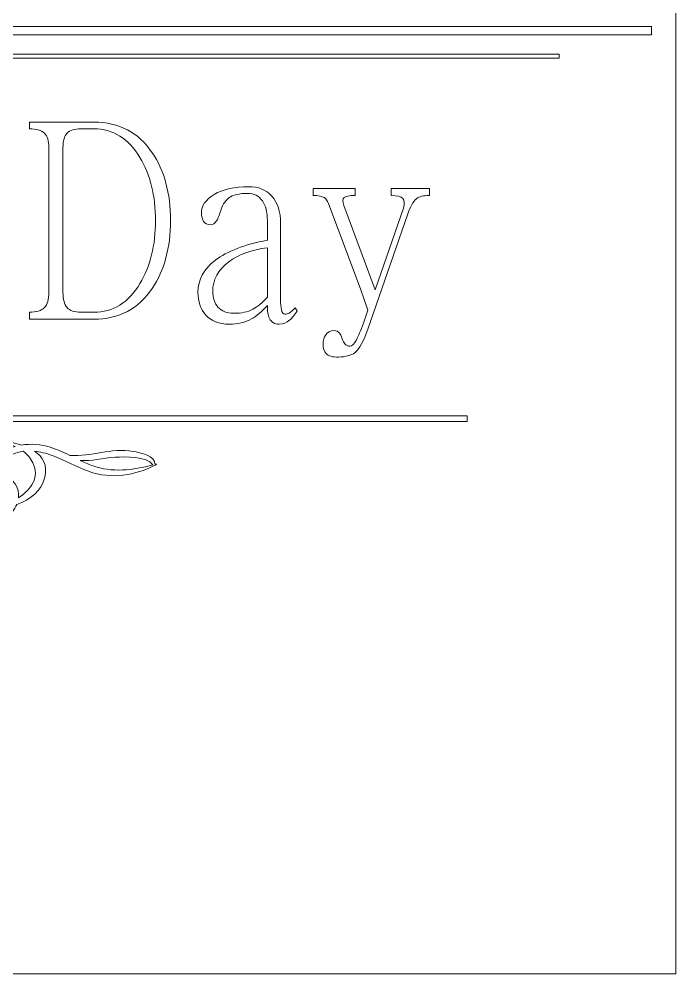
# Model space of a CAD drawing. Header units: millimetres. Extents: x -2181 to -135, y -809 to 517.
# Drawn here: x -371.6 to -330.1, y -123.8 to -63.4 of the extents above; entities that cross this region are included whole.
import ezdxf

# ---------------------------------------------------------------- set-up
doc = ezdxf.new("R2010")
doc.units = ezdxf.units.MM
doc.header["$MEASUREMENT"] = 0
doc.layers.add('layer 1', color=7, linetype='Continuous')

msp = doc.modelspace()

# ---------------------------------------------------------------- linework, layer by layer
at = {"layer": 'layer 1', "color": 250, "lineweight": 18}
msp.add_open_spline([(-449.9816, 121.6882), (-449.9816, 121.6882), (-330.1239, 121.6882), (-330.1239, 121.6882), (-330.1239, 121.6882), (-330.1239, 121.6882), (-330.1239, -123.7867), (-330.1239, -123.7867), (-330.1239, -123.7867), (-330.1239, -123.7867), (-449.9816, -123.7867), (-449.9816, -123.7867), (-449.9816, -123.7867), (-449.9816, -123.7867), (-449.9816, 121.6882), (-449.9816, 121.6882)], degree=3, knots=[0, 0, 0, 0, 0.2, 0.2, 0.2, 0.2, 0.4, 0.4, 0.4, 0.4, 0.6, 0.6, 0.6, 0.6, 1, 1, 1, 1], dxfattribs=at)
at = {"layer": 'layer 1', "color": 175, "lineweight": 18}
for points, knots in [([(-390.2295, -64.3813), (-390.2295, -64.3813), (-331.6591, -64.3813), (-331.6591, -64.3813), (-331.6591, -64.3813), (-331.6591, -64.3813), (-331.6591, -63.8664), (-331.6591, -63.8664), (-331.6591, -63.8664), (-331.6591, -63.8664), (-390.2295, -63.8664), (-390.2295, -63.8664), (-390.2295, -63.8664), (-390.2295, -63.8664), (-448.7999, -63.8664), (-448.7999, -63.8664), (-448.7999, -63.8664), (-448.7999, -63.8664), (-448.7999, -64.3813), (-448.7999, -64.3813), (-448.7999, -64.3813), (-448.7999, -64.3813), (-390.2295, -64.3813), (-390.2295, -64.3813)], [0, 0, 0, 0, 0.1428571, 0.1428571, 0.1428571, 0.1428571, 0.2857143, 0.2857143, 0.2857143, 0.2857143, 0.4285714, 0.4285714, 0.4285714, 0.4285714, 0.5714286, 0.5714286, 0.5714286, 0.5714286, 0.7142857, 0.7142857, 0.7142857, 0.7142857, 1, 1, 1, 1]), ([(-390.2305, -65.605), (-390.2305, -65.605), (-390.2295, -65.605), (-390.2295, -65.605), (-390.2295, -65.605), (-390.2295, -65.605), (-390.2285, -65.605), (-390.2285, -65.605), (-390.2285, -65.605), (-390.2285, -65.605), (-337.51, -65.605), (-337.51, -65.605), (-337.51, -65.605), (-337.51, -65.605), (-337.51, -65.8627), (-337.51, -65.8627), (-337.51, -65.8627), (-337.51, -65.8627), (-390.2285, -65.8627), (-390.2285, -65.8627), (-390.2285, -65.8627), (-390.2285, -65.8627), (-390.2295, -65.8627), (-390.2295, -65.8627), (-390.2295, -65.8627), (-390.2295, -65.8627), (-390.2305, -65.8627), (-390.2305, -65.8627), (-390.2305, -65.8627), (-390.2305, -65.8627), (-442.949, -65.8627), (-442.949, -65.8627), (-442.949, -65.8627), (-442.949, -65.8627), (-442.949, -65.605), (-442.949, -65.605), (-442.949, -65.605), (-442.949, -65.605), (-390.2305, -65.605), (-390.2305, -65.605)], [0, 0, 0, 0, 0.0909091, 0.0909091, 0.0909091, 0.0909091, 0.1818182, 0.1818182, 0.1818182, 0.1818182, 0.2727273, 0.2727273, 0.2727273, 0.2727273, 0.3636364, 0.3636364, 0.3636364, 0.3636364, 0.4545455, 0.4545455, 0.4545455, 0.4545455, 0.5454545, 0.5454545, 0.5454545, 0.5454545, 0.6363636, 0.6363636, 0.6363636, 0.6363636, 0.7272727, 0.7272727, 0.7272727, 0.7272727, 0.8181818, 0.8181818, 0.8181818, 0.8181818, 1, 1, 1, 1]), ([(-366.9256, -69.9131), (-366.9256, -69.9131), (-370.9943, -69.9131), (-370.9943, -69.9131), (-370.9943, -69.9131), (-370.9943, -69.9131), (-370.9943, -70.3363), (-370.9943, -70.3363)], [0, 0, 0, 0, 0.3333333, 0.3333333, 0.3333333, 0.3333333, 1, 1, 1, 1]), ([(-366.9256, -82.372), (-365.3274, -82.372), (-364.0945, -81.7231), (-363.2268, -80.4253), (-363.2268, -80.4253), (-362.4597, -79.2855), (-362.0761, -77.8523), (-362.0761, -76.1256), (-362.0761, -76.1256), (-362.0761, -74.4103), (-362.4597, -72.9827), (-363.2268, -71.8429), (-363.2268, -71.8429), (-364.0945, -70.5564), (-365.3274, -69.9131), (-366.9256, -69.9131)], [0, 0, 0, 0, 0.2, 0.2, 0.2, 0.2, 0.4, 0.4, 0.4, 0.4, 0.6, 0.6, 0.6, 0.6, 1, 1, 1, 1]), ([(-370.9943, -70.3363), (-370.5651, -70.3363), (-370.25, -70.4266), (-370.0491, -70.6071), (-370.0491, -70.6071), (-369.8573, -70.799), (-369.7614, -71.098), (-369.7614, -71.5043)], [0, 0, 0, 0, 0.3333333, 0.3333333, 0.3333333, 0.3333333, 1, 1, 1, 1]), ([(-368.8709, -71.5043), (-368.8709, -71.098), (-368.7842, -70.799), (-368.6106, -70.6071), (-368.6106, -70.6071), (-368.428, -70.4266), (-368.1403, -70.3363), (-367.7476, -70.3363)], [0, 0, 0, 0, 0.3333333, 0.3333333, 0.3333333, 0.3333333, 1, 1, 1, 1]), ([(-366.9256, -70.3363), (-365.7018, -70.3363), (-364.7292, -70.94), (-364.0077, -72.1476), (-364.0077, -72.1476), (-363.3501, -73.2422), (-363.0213, -74.5682), (-363.0213, -76.1256), (-363.0213, -76.1256), (-363.0213, -77.7056), (-363.3501, -79.0372), (-364.0077, -80.1206), (-364.0077, -80.1206), (-364.7292, -81.3281), (-365.7018, -81.9319), (-366.9256, -81.9319)], [0, 0, 0, 0, 0.2, 0.2, 0.2, 0.2, 0.4, 0.4, 0.4, 0.4, 0.6, 0.6, 0.6, 0.6, 1, 1, 1, 1]), ([(-355.1169, -76.3119), (-355.1169, -75.567), (-355.3041, -74.9915), (-355.6785, -74.5852), (-355.6785, -74.5852), (-356.0347, -74.1902), (-356.5188, -73.9927), (-357.1307, -73.9927), (-357.1307, -73.9927), (-358.0257, -73.9927), (-358.7563, -74.1563), (-359.3225, -74.4836), (-359.3225, -74.4836), (-359.8522, -74.8109), (-360.1171, -75.2002), (-360.1171, -75.6517), (-360.1171, -75.6517), (-360.1171, -75.8887), (-360.0714, -76.0692), (-359.9801, -76.1934), (-359.9801, -76.1934), (-359.8888, -76.3288), (-359.7518, -76.3965), (-359.5691, -76.3965), (-359.5691, -76.3965), (-359.4047, -76.3965), (-359.2677, -76.3175), (-359.1581, -76.1595), (-359.1581, -76.1595), (-359.0851, -76.0466), (-359.0166, -75.883), (-358.9526, -75.6686), (-358.9526, -75.6686), (-358.8248, -75.2059), (-358.6376, -74.8843), (-358.391, -74.7037), (-358.391, -74.7037), (-358.1261, -74.5118), (-357.7289, -74.4159), (-357.1992, -74.4159), (-357.1992, -74.4159), (-356.7973, -74.4159), (-356.4868, -74.5739), (-356.2676, -74.8899), (-356.2676, -74.8899), (-356.0575, -75.1833), (-355.9525, -75.6009), (-355.9525, -76.1426)], [0, 0, 0, 0, 0.0769231, 0.0769231, 0.0769231, 0.0769231, 0.1538462, 0.1538462, 0.1538462, 0.1538462, 0.2307692, 0.2307692, 0.2307692, 0.2307692, 0.3076923, 0.3076923, 0.3076923, 0.3076923, 0.3846154, 0.3846154, 0.3846154, 0.3846154, 0.4615385, 0.4615385, 0.4615385, 0.4615385, 0.5384615, 0.5384615, 0.5384615, 0.5384615, 0.6153846, 0.6153846, 0.6153846, 0.6153846, 0.6923077, 0.6923077, 0.6923077, 0.6923077, 0.7692308, 0.7692308, 0.7692308, 0.7692308, 0.8461538, 0.8461538, 0.8461538, 0.8461538, 1, 1, 1, 1]), ([(-350.3906, -74.5513), (-350.3906, -74.5513), (-350.3906, -74.1112), (-350.3906, -74.1112), (-350.3906, -74.1112), (-350.3906, -74.1112), (-353.062, -74.1112), (-353.062, -74.1112)], [0, 0, 0, 0, 0.3333333, 0.3333333, 0.3333333, 0.3333333, 1, 1, 1, 1]), ([(-345.7055, -74.5513), (-345.7055, -74.5513), (-345.7055, -74.1112), (-345.7055, -74.1112), (-345.7055, -74.1112), (-345.7055, -74.1112), (-348.1302, -74.1112), (-348.1302, -74.1112), (-348.1302, -74.1112), (-348.1302, -74.1112), (-348.1302, -74.5513), (-348.1302, -74.5513)], [0, 0, 0, 0, 0.25, 0.25, 0.25, 0.25, 0.5, 0.5, 0.5, 0.5, 1, 1, 1, 1]), ([(-353.062, -74.5513), (-352.7332, -74.5513), (-352.4957, -74.5965), (-352.3496, -74.6867), (-352.3496, -74.6867), (-352.2492, -74.7545), (-352.1578, -74.8786), (-352.0756, -75.0592)], [0, 0, 0, 0, 0.3333333, 0.3333333, 0.3333333, 0.3333333, 1, 1, 1, 1]), ([(-351.1167, -75.1777), (-351.1989, -74.9294), (-351.1943, -74.7658), (-351.103, -74.6867), (-351.103, -74.6867), (-351.0117, -74.5965), (-350.7742, -74.5513), (-350.3906, -74.5513)], [0, 0, 0, 0, 0.3333333, 0.3333333, 0.3333333, 0.3333333, 1, 1, 1, 1]), ([(-348.1302, -74.5513), (-347.7467, -74.5513), (-347.5001, -74.6134), (-347.3905, -74.7375), (-347.3905, -74.7375), (-347.2809, -74.8617), (-347.2672, -75.0648), (-347.3494, -75.3469)], [0, 0, 0, 0, 0.3333333, 0.3333333, 0.3333333, 0.3333333, 1, 1, 1, 1]), ([(-347.0891, -75.7702), (-346.9155, -75.2623), (-346.7283, -74.9237), (-346.5274, -74.7545), (-346.5274, -74.7545), (-346.3539, -74.619), (-346.0799, -74.5513), (-345.7055, -74.5513)], [0, 0, 0, 0, 0.3333333, 0.3333333, 0.3333333, 0.3333333, 1, 1, 1, 1]), ([(-352.0756, -75.0592), (-352.0756, -75.0592), (-350.0481, -80.51), (-350.0481, -80.51), (-350.0481, -80.51), (-350.0481, -80.51), (-349.6097, -81.7965), (-349.6097, -81.7965), (-349.6097, -81.7965), (-349.6097, -81.7965), (-349.8838, -82.626), (-349.8838, -82.626)], [0, 0, 0, 0, 0.25, 0.25, 0.25, 0.25, 0.5, 0.5, 0.5, 0.5, 1, 1, 1, 1]), ([(-347.3494, -75.3469), (-347.3494, -75.3469), (-349.144, -80.51), (-349.144, -80.51), (-349.144, -80.51), (-349.144, -80.51), (-351.1167, -75.1777), (-351.1167, -75.1777)], [0, 0, 0, 0, 0.3333333, 0.3333333, 0.3333333, 0.3333333, 1, 1, 1, 1]), ([(-355.9525, -77.3783), (-357.3955, -77.6492), (-358.4915, -78.0724), (-359.2403, -78.6479), (-359.2403, -78.6479), (-359.971, -79.2009), (-360.3363, -79.8724), (-360.3363, -80.6623), (-360.3363, -80.6623), (-360.3363, -81.2604), (-360.1765, -81.7401), (-359.8568, -82.1012), (-359.8568, -82.1012), (-359.5098, -82.4962), (-359.0075, -82.6937), (-358.3499, -82.6937), (-358.3499, -82.6937), (-357.8293, -82.6937), (-357.3636, -82.5808), (-356.9526, -82.3551), (-356.9526, -82.3551), (-356.6238, -82.1633), (-356.2904, -81.8811), (-355.9525, -81.5087), (-355.9525, -81.5087), (-355.9525, -81.8586), (-355.9069, -82.1294), (-355.8155, -82.3213), (-355.8155, -82.3213), (-355.6968, -82.5695), (-355.4913, -82.6937), (-355.1991, -82.6937), (-355.1991, -82.6937), (-354.9525, -82.6937), (-354.7333, -82.609), (-354.5415, -82.4397), (-354.5415, -82.4397), (-354.4045, -82.3269), (-354.2492, -82.1294), (-354.0757, -81.8473)], [0, 0, 0, 0, 0.0909091, 0.0909091, 0.0909091, 0.0909091, 0.1818182, 0.1818182, 0.1818182, 0.1818182, 0.2727273, 0.2727273, 0.2727273, 0.2727273, 0.3636364, 0.3636364, 0.3636364, 0.3636364, 0.4545455, 0.4545455, 0.4545455, 0.4545455, 0.5454545, 0.5454545, 0.5454545, 0.5454545, 0.6363636, 0.6363636, 0.6363636, 0.6363636, 0.7272727, 0.7272727, 0.7272727, 0.7272727, 0.8181818, 0.8181818, 0.8181818, 0.8181818, 1, 1, 1, 1]), ([(-355.9525, -80.984), (-356.2722, -81.3451), (-356.5781, -81.599), (-356.8704, -81.7457), (-356.8704, -81.7457), (-357.19, -81.915), (-357.5919, -81.9996), (-358.0759, -81.9996), (-358.0759, -81.9996), (-358.5051, -81.9996), (-358.8385, -81.8699), (-359.0759, -81.6103), (-359.0759, -81.6103), (-359.2952, -81.362), (-359.4047, -81.0347), (-359.4047, -80.6285), (-359.4047, -80.6285), (-359.4047, -79.8837), (-359.0668, -79.2573), (-358.391, -78.7495), (-358.391, -78.7495), (-357.7608, -78.2755), (-356.948, -77.9764), (-355.9525, -77.8523)], [0, 0, 0, 0, 0.1428571, 0.1428571, 0.1428571, 0.1428571, 0.2857143, 0.2857143, 0.2857143, 0.2857143, 0.4285714, 0.4285714, 0.4285714, 0.4285714, 0.5714286, 0.5714286, 0.5714286, 0.5714286, 0.7142857, 0.7142857, 0.7142857, 0.7142857, 1, 1, 1, 1]), ([(-369.7614, -80.6623), (-369.7614, -81.125), (-369.8573, -81.4523), (-370.0491, -81.6442), (-370.0491, -81.6442), (-370.2409, -81.836), (-370.5559, -81.9319), (-370.9943, -81.9319)], [0, 0, 0, 0, 0.3333333, 0.3333333, 0.3333333, 0.3333333, 1, 1, 1, 1]), ([(-367.7476, -81.9319), (-368.1495, -81.9319), (-368.4371, -81.836), (-368.6106, -81.6442), (-368.6106, -81.6442), (-368.7842, -81.4523), (-368.8709, -81.125), (-368.8709, -80.6623)], [0, 0, 0, 0, 0.3333333, 0.3333333, 0.3333333, 0.3333333, 1, 1, 1, 1]), ([(-354.199, -81.6611), (-354.3269, -81.8078), (-354.4502, -81.915), (-354.5689, -81.9827), (-354.5689, -81.9827), (-354.6511, -82.0278), (-354.7424, -82.0504), (-354.8429, -82.0504), (-354.8429, -82.0504), (-354.9525, -82.0504), (-355.0255, -81.9601), (-355.0621, -81.7796), (-355.0621, -81.7796), (-355.0986, -81.6216), (-355.1169, -81.4015), (-355.1169, -81.1194)], [0, 0, 0, 0, 0.2, 0.2, 0.2, 0.2, 0.4, 0.4, 0.4, 0.4, 0.6, 0.6, 0.6, 0.6, 1, 1, 1, 1]), ([(-349.8838, -82.626), (-350.0481, -83.0999), (-350.1943, -83.4498), (-350.3221, -83.6755), (-350.3221, -83.6755), (-350.4682, -83.9464), (-350.6052, -84.0818), (-350.7331, -84.0818), (-350.7331, -84.0818), (-350.8701, -84.0818), (-350.9751, -84.031), (-351.0482, -83.9294), (-351.0482, -83.9294), (-351.103, -83.873), (-351.1578, -83.7658), (-351.2126, -83.6078), (-351.2126, -83.6078), (-351.2856, -83.4385), (-351.345, -83.32), (-351.3906, -83.2523), (-351.3906, -83.2523), (-351.482, -83.1507), (-351.6007, -83.0999), (-351.7468, -83.0999), (-351.7468, -83.0999), (-351.966, -83.0999), (-352.135, -83.1846), (-352.2537, -83.3539), (-352.2537, -83.3539), (-352.3724, -83.5119), (-352.4318, -83.715), (-352.4318, -83.9633), (-352.4318, -83.9633), (-352.4318, -84.2003), (-352.3587, -84.3978), (-352.2126, -84.5557), (-352.2126, -84.5557), (-352.103, -84.7025), (-351.8473, -84.7758), (-351.4455, -84.7758), (-351.4455, -84.7758), (-351.0071, -84.7533), (-350.6646, -84.6629), (-350.418, -84.505), (-350.418, -84.505), (-350.1258, -84.2454), (-349.8563, -83.7489), (-349.6097, -83.0153)], [0, 0, 0, 0, 0.0769231, 0.0769231, 0.0769231, 0.0769231, 0.1538462, 0.1538462, 0.1538462, 0.1538462, 0.2307692, 0.2307692, 0.2307692, 0.2307692, 0.3076923, 0.3076923, 0.3076923, 0.3076923, 0.3846154, 0.3846154, 0.3846154, 0.3846154, 0.4615385, 0.4615385, 0.4615385, 0.4615385, 0.5384615, 0.5384615, 0.5384615, 0.5384615, 0.6153846, 0.6153846, 0.6153846, 0.6153846, 0.6923077, 0.6923077, 0.6923077, 0.6923077, 0.7692308, 0.7692308, 0.7692308, 0.7692308, 0.8461538, 0.8461538, 0.8461538, 0.8461538, 1, 1, 1, 1]), ([(-390.2295, -88.8477), (-390.2295, -88.8477), (-390.3264, -88.8477), (-390.3264, -88.8477), (-390.3264, -88.8477), (-390.3264, -88.8477), (-390.4233, -88.8477), (-390.4233, -88.8477), (-390.4233, -88.8477), (-390.4233, -88.8477), (-437.3285, -88.8477), (-437.3285, -88.8477), (-437.3285, -88.8477), (-437.3285, -88.8477), (-437.3285, -88.4781), (-437.3285, -88.4781), (-437.3285, -88.4781), (-437.3285, -88.4781), (-390.4233, -88.4781), (-390.4233, -88.4781), (-390.4233, -88.4781), (-390.4233, -88.4781), (-390.3264, -88.4781), (-390.3264, -88.4781), (-390.3264, -88.4781), (-390.3264, -88.4781), (-390.2295, -88.4781), (-390.2295, -88.4781), (-390.2295, -88.4781), (-390.2295, -88.4781), (-343.3243, -88.4781), (-343.3243, -88.4781), (-343.3243, -88.4781), (-343.3243, -88.4781), (-343.3243, -88.8477), (-343.3243, -88.8477), (-343.3243, -88.8477), (-343.3243, -88.8477), (-390.2295, -88.8477), (-390.2295, -88.8477)], [0, 0, 0, 0, 0.0909091, 0.0909091, 0.0909091, 0.0909091, 0.1818182, 0.1818182, 0.1818182, 0.1818182, 0.2727273, 0.2727273, 0.2727273, 0.2727273, 0.3636364, 0.3636364, 0.3636364, 0.3636364, 0.4545455, 0.4545455, 0.4545455, 0.4545455, 0.5454545, 0.5454545, 0.5454545, 0.5454545, 0.6363636, 0.6363636, 0.6363636, 0.6363636, 0.7272727, 0.7272727, 0.7272727, 0.7272727, 0.8181818, 0.8181818, 0.8181818, 0.8181818, 1, 1, 1, 1]), ([(-399.6297, -94.0969), (-399.1899, -93.889), (-398.7427, -93.6778), (-398.2933, -93.4705), (-398.2933, -93.4705), (-397.0395, -94.2243), (-395.7979, -94.9947), (-394.5637, -95.7632), (-394.5637, -95.7632), (-394.545, -95.7755), (-394.4805, -95.7587), (-394.478, -95.7597), (-394.478, -95.7597), (-395.1572, -95.3373), (-395.7488, -94.8209), (-396.4066, -94.3776), (-396.4066, -94.3776), (-396.9313, -94.0243), (-397.4595, -93.6754), (-397.9936, -93.333), (-397.9936, -93.333), (-397.5279, -93.1202), (-397.0595, -92.9107), (-396.5826, -92.7004), (-396.5826, -92.7004), (-395.9488, -93.1468), (-395.331, -93.6149), (-394.6584, -94.0017), (-394.6584, -94.0017), (-393.4435, -94.7002), (-392.0949, -95.1637), (-390.6101, -95.0249), (-390.6101, -95.0249), (-390.5163, -95.0161), (-390.4216, -95.0017), (-390.3265, -94.983), (-390.3265, -94.983), (-390.2312, -95.0017), (-390.1365, -95.0161), (-390.0427, -95.0249), (-390.0427, -95.0249), (-388.5579, -95.1637), (-387.2093, -94.7002), (-385.9944, -94.0017), (-385.9944, -94.0017), (-385.3218, -93.6149), (-384.704, -93.1468), (-384.0702, -92.7004), (-384.0702, -92.7004), (-383.5933, -92.9107), (-383.1249, -93.1202), (-382.6591, -93.333), (-382.6591, -93.333), (-383.1933, -93.6754), (-383.7215, -94.0243), (-384.2462, -94.3776), (-384.2462, -94.3776), (-384.904, -94.8209), (-385.4956, -95.3373), (-386.1748, -95.7597), (-386.1748, -95.7597), (-386.1723, -95.7587), (-386.1079, -95.7755), (-386.0891, -95.7632), (-386.0891, -95.7632), (-384.8549, -94.9947), (-383.6133, -94.2243), (-382.3595, -93.4705), (-382.3595, -93.4705), (-381.91, -93.6778), (-381.4629, -93.889), (-381.0231, -94.0969), (-381.0231, -94.0969), (-382.2613, -94.879), (-383.4763, -95.7031), (-384.6125, -96.5866), (-384.6125, -96.5866), (-384.6166, -96.5893), (-384.4125, -96.6278), (-384.3637, -96.5971), (-384.3637, -96.5971), (-383.1247, -95.8386), (-381.9443, -95.0122), (-380.734, -94.2362), (-380.734, -94.2362), (-380.2657, -94.4745), (-379.7895, -94.7176), (-379.3201, -94.968), (-379.3201, -94.968), (-377.4674, -95.9565), (-373.4915, -96.3812), (-372.0679, -94.5479), (-372.0679, -94.5479), (-371.9535, -94.4005), (-371.864, -94.2467), (-371.7996, -94.0914), (-371.7996, -94.0914), (-370.9181, -93.7834), (-370.2201, -93.2388), (-370.0158, -92.3709), (-370.0158, -92.3709), (-369.8375, -91.6127), (-370.1359, -91.0835), (-370.6763, -90.7193), (-370.6763, -90.7193), (-370.322, -90.7556), (-369.941, -90.8499), (-369.5263, -91.0041), (-369.5263, -91.0041), (-368.7467, -91.294), (-368.0465, -91.7093), (-367.2623, -91.9911), (-367.2623, -91.9911), (-365.7635, -92.5289), (-364.3378, -92.2512), (-362.974, -91.5807), (-362.974, -91.5807), (-362.9446, -91.5666), (-362.964, -91.5249), (-362.9957, -91.5344), (-362.9957, -91.5344), (-363.0204, -91.5415), (-363.0451, -91.547), (-363.0684, -91.554), (-363.0684, -91.554), (-362.9957, -91.0112), (-363.9872, -90.8124), (-364.4447, -90.7357), (-364.4447, -90.7357), (-365.842, -90.5002), (-367.0575, -91.081), (-368.4324, -90.9937), (-368.4324, -90.9937), (-368.8321, -90.7983), (-369.2376, -90.6096), (-369.6726, -90.4767), (-369.6726, -90.4767), (-370.2713, -90.2937), (-370.9148, -90.2399), (-371.4984, -90.3332), (-371.4984, -90.3332), (-372.6023, -89.9696), (-374.0498, -89.9412), (-374.9479, -90.0037), (-374.9479, -90.0037), (-377.2082, -90.1611), (-379, -91.1111), (-380.7772, -92.1843), (-380.7772, -92.1843), (-381.2862, -91.9641), (-381.8175, -91.7397), (-382.3473, -91.5124), (-382.3473, -91.5124), (-381.7562, -91.1112), (-381.1676, -90.7072), (-380.5896, -90.2916), (-380.5896, -90.2916), (-380.5909, -90.2923), (-380.7141, -90.2622), (-380.746, -90.2852), (-380.746, -90.2852), (-381.3065, -90.6851), (-381.8747, -91.0795), (-382.448, -91.4693), (-382.448, -91.4693), (-382.8904, -91.2791), (-383.3318, -91.0871), (-383.7726, -90.8942), (-383.7726, -90.8942), (-383.0965, -90.4446), (-382.5555, -90.0481), (-381.9267, -89.5735), (-381.9267, -89.5735), (-381.9255, -89.573), (-382.0035, -89.5569), (-382.0231, -89.569), (-382.0231, -89.569), (-382.7081, -90.0095), (-383.2658, -90.374), (-383.9613, -90.8116), (-383.9613, -90.8116), (-384.4282, -90.607), (-384.895, -90.4013), (-385.3612, -90.1958), (-385.3612, -90.1958), (-386.9609, -89.4912), (-388.5852, -89.1064), (-390.3264, -89.1521), (-390.3264, -89.1521), (-392.0676, -89.1064), (-393.6919, -89.4912), (-395.2916, -90.1958), (-395.2916, -90.1958), (-395.7577, -90.4013), (-396.2246, -90.607), (-396.6914, -90.8116), (-396.6914, -90.8116), (-397.387, -90.374), (-397.9447, -90.0095), (-398.6297, -89.569), (-398.6297, -89.569), (-398.6492, -89.5569), (-398.7272, -89.573), (-398.7261, -89.5735), (-398.7261, -89.5735), (-398.0974, -90.0481), (-397.5562, -90.4446), (-396.8802, -90.8942), (-396.8802, -90.8942), (-397.321, -91.0871), (-397.7624, -91.2791), (-398.2049, -91.4693), (-398.2049, -91.4693), (-398.7781, -91.0795), (-399.3463, -90.6851), (-399.9068, -90.2852), (-399.9068, -90.2852), (-399.9387, -90.2622), (-400.062, -90.2923), (-400.0631, -90.2916), (-400.0631, -90.2916), (-399.4852, -90.7072), (-398.8965, -91.1112), (-398.3055, -91.5124), (-398.3055, -91.5124), (-398.8353, -91.7397), (-399.3666, -91.9641), (-399.8756, -92.1843), (-399.8756, -92.1843), (-401.6528, -91.1111), (-403.4446, -90.1611), (-405.7049, -90.0037), (-405.7049, -90.0037), (-406.603, -89.9412), (-408.0505, -89.9696), (-409.1544, -90.3332), (-409.1544, -90.3332), (-409.738, -90.2399), (-410.3814, -90.2937), (-410.9802, -90.4767), (-410.9802, -90.4767), (-411.4152, -90.6096), (-411.8207, -90.7983), (-412.2204, -90.9937), (-412.2204, -90.9937), (-413.5953, -91.081), (-414.8108, -90.5002), (-416.2081, -90.7357), (-416.2081, -90.7357), (-416.6656, -90.8124), (-417.6572, -91.0112), (-417.5844, -91.554), (-417.5844, -91.554), (-417.6077, -91.547), (-417.6324, -91.5415), (-417.6572, -91.5344), (-417.6572, -91.5344), (-417.6887, -91.5249), (-417.7082, -91.5666), (-417.6787, -91.5807), (-417.6787, -91.5807), (-416.315, -92.2512), (-414.8892, -92.5289), (-413.3905, -91.9911), (-413.3905, -91.9911), (-412.6063, -91.7093), (-411.906, -91.294), (-411.1265, -91.0041), (-411.1265, -91.0041), (-410.7118, -90.8499), (-410.3308, -90.7556), (-409.9765, -90.7193), (-409.9765, -90.7193), (-410.5169, -91.0835), (-410.8153, -91.6127), (-410.637, -92.3709), (-410.637, -92.3709), (-410.4327, -93.2388), (-409.7347, -93.7834), (-408.8532, -94.0914), (-408.8532, -94.0914), (-408.7889, -94.2467), (-408.6993, -94.4005), (-408.5849, -94.5479), (-408.5849, -94.5479), (-407.1613, -96.3812), (-403.1854, -95.9565), (-401.3327, -94.968), (-401.3327, -94.968), (-400.8633, -94.7176), (-400.3871, -94.4745), (-399.9187, -94.2362), (-399.9187, -94.2362), (-398.7085, -95.0122), (-397.5281, -95.8386), (-396.2891, -96.5971), (-396.2891, -96.5971), (-396.2403, -96.6278), (-396.0362, -96.5893), (-396.0403, -96.5866), (-396.0403, -96.5866), (-397.1765, -95.7031), (-398.3915, -94.879), (-399.6297, -94.0969)], [0, 0, 0, 0, 0.012987, 0.012987, 0.012987, 0.012987, 0.025974, 0.025974, 0.025974, 0.025974, 0.038961, 0.038961, 0.038961, 0.038961, 0.0519481, 0.0519481, 0.0519481, 0.0519481, 0.0649351, 0.0649351, 0.0649351, 0.0649351, 0.0779221, 0.0779221, 0.0779221, 0.0779221, 0.0909091, 0.0909091, 0.0909091, 0.0909091, 0.1038961, 0.1038961, 0.1038961, 0.1038961, 0.1168831, 0.1168831, 0.1168831, 0.1168831, 0.1298701, 0.1298701, 0.1298701, 0.1298701, 0.1428571, 0.1428571, 0.1428571, 0.1428571, 0.1558442, 0.1558442, 0.1558442, 0.1558442, 0.1688312, 0.1688312, 0.1688312, 0.1688312, 0.1818182, 0.1818182, 0.1818182, 0.1818182, 0.1948052, 0.1948052, 0.1948052, 0.1948052, 0.2077922, 0.2077922, 0.2077922, 0.2077922, 0.2207792, 0.2207792, 0.2207792, 0.2207792, 0.2337662, 0.2337662, 0.2337662, 0.2337662, 0.2467532, 0.2467532, 0.2467532, 0.2467532, 0.2597403, 0.2597403, 0.2597403, 0.2597403, 0.2727273, 0.2727273, 0.2727273, 0.2727273, 0.2857143, 0.2857143, 0.2857143, 0.2857143, 0.2987013, 0.2987013, 0.2987013, 0.2987013, 0.3116883, 0.3116883, 0.3116883, 0.3116883, 0.3246753, 0.3246753, 0.3246753, 0.3246753, 0.3376623, 0.3376623, 0.3376623, 0.3376623, 0.3506494, 0.3506494, 0.3506494, 0.3506494, 0.3636364, 0.3636364, 0.3636364, 0.3636364, 0.3766234, 0.3766234, 0.3766234, 0.3766234, 0.3896104, 0.3896104, 0.3896104, 0.3896104, 0.4025974, 0.4025974, 0.4025974, 0.4025974, 0.4155844, 0.4155844, 0.4155844, 0.4155844, 0.4285714, 0.4285714, 0.4285714, 0.4285714, 0.4415584, 0.4415584, 0.4415584, 0.4415584, 0.4545455, 0.4545455, 0.4545455, 0.4545455, 0.4675325, 0.4675325, 0.4675325, 0.4675325, 0.4805195, 0.4805195, 0.4805195, 0.4805195, 0.4935065, 0.4935065, 0.4935065, 0.4935065, 0.5064935, 0.5064935, 0.5064935, 0.5064935, 0.5194805, 0.5194805, 0.5194805, 0.5194805, 0.5324675, 0.5324675, 0.5324675, 0.5324675, 0.5454545, 0.5454545, 0.5454545, 0.5454545, 0.5584416, 0.5584416, 0.5584416, 0.5584416, 0.5714286, 0.5714286, 0.5714286, 0.5714286, 0.5844156, 0.5844156, 0.5844156, 0.5844156, 0.5974026, 0.5974026, 0.5974026, 0.5974026, 0.6103896, 0.6103896, 0.6103896, 0.6103896, 0.6233766, 0.6233766, 0.6233766, 0.6233766, 0.6363636, 0.6363636, 0.6363636, 0.6363636, 0.6493506, 0.6493506, 0.6493506, 0.6493506, 0.6623377, 0.6623377, 0.6623377, 0.6623377, 0.6753247, 0.6753247, 0.6753247, 0.6753247, 0.6883117, 0.6883117, 0.6883117, 0.6883117, 0.7012987, 0.7012987, 0.7012987, 0.7012987, 0.7142857, 0.7142857, 0.7142857, 0.7142857, 0.7272727, 0.7272727, 0.7272727, 0.7272727, 0.7402597, 0.7402597, 0.7402597, 0.7402597, 0.7532468, 0.7532468, 0.7532468, 0.7532468, 0.7662338, 0.7662338, 0.7662338, 0.7662338, 0.7792208, 0.7792208, 0.7792208, 0.7792208, 0.7922078, 0.7922078, 0.7922078, 0.7922078, 0.8051948, 0.8051948, 0.8051948, 0.8051948, 0.8181818, 0.8181818, 0.8181818, 0.8181818, 0.8311688, 0.8311688, 0.8311688, 0.8311688, 0.8441558, 0.8441558, 0.8441558, 0.8441558, 0.8571429, 0.8571429, 0.8571429, 0.8571429, 0.8701299, 0.8701299, 0.8701299, 0.8701299, 0.8831169, 0.8831169, 0.8831169, 0.8831169, 0.8961039, 0.8961039, 0.8961039, 0.8961039, 0.9090909, 0.9090909, 0.9090909, 0.9090909, 0.9220779, 0.9220779, 0.9220779, 0.9220779, 0.9350649, 0.9350649, 0.9350649, 0.9350649, 0.9480519, 0.9480519, 0.9480519, 0.9480519, 0.961039, 0.961039, 0.961039, 0.961039, 0.974026, 0.974026, 0.974026, 0.974026, 1, 1, 1, 1]), ([(-380.4513, -92.3274), (-379.9857, -92.498), (-379.5209, -92.6836), (-379.0539, -92.8646), (-379.0539, -92.8646), (-378.3028, -92.4333), (-377.4943, -92.0612), (-376.6147, -91.9592), (-376.6147, -91.9592), (-375.3998, -91.8181), (-373.9382, -91.7941), (-372.7761, -92.176), (-372.7761, -92.176), (-371.9656, -92.4422), (-371.6139, -93.0348), (-371.6865, -93.6641), (-371.6865, -93.6641), (-370.8702, -93.1474), (-370.3375, -92.3626), (-370.7778, -91.4586), (-370.7778, -91.4586), (-370.9228, -91.1604), (-371.1308, -90.9198), (-371.3836, -90.7281), (-371.3836, -90.7281), (-372.1442, -90.8333), (-372.7806, -91.2588), (-373.3844, -91.9773), (-373.3844, -91.9773), (-373.3943, -91.9883), (-373.4118, -91.9822), (-373.4108, -91.9685), (-373.4108, -91.9685), (-373.2347, -91.1472), (-372.646, -90.6473), (-371.9026, -90.425), (-371.9026, -90.425), (-373.0127, -89.9292), (-374.5808, -90.0162), (-375.722, -90.2342), (-375.722, -90.2342), (-377.0926, -90.4957), (-378.2627, -91.1048), (-379.4218, -91.7572), (-379.4218, -91.7572), (-379.7669, -91.9513), (-380.1111, -92.1476), (-380.4513, -92.3274)], [0, 0, 0, 0, 0.0769231, 0.0769231, 0.0769231, 0.0769231, 0.1538462, 0.1538462, 0.1538462, 0.1538462, 0.2307692, 0.2307692, 0.2307692, 0.2307692, 0.3076923, 0.3076923, 0.3076923, 0.3076923, 0.3846154, 0.3846154, 0.3846154, 0.3846154, 0.4615385, 0.4615385, 0.4615385, 0.4615385, 0.5384615, 0.5384615, 0.5384615, 0.5384615, 0.6153846, 0.6153846, 0.6153846, 0.6153846, 0.6923077, 0.6923077, 0.6923077, 0.6923077, 0.7692308, 0.7692308, 0.7692308, 0.7692308, 0.8461538, 0.8461538, 0.8461538, 0.8461538, 1, 1, 1, 1]), ([(-363.195, -91.5883), (-363.5779, -91.0273), (-364.9093, -91.0712), (-365.5728, -91.107), (-365.5728, -91.107), (-366.3813, -91.1502), (-367.0565, -91.3799), (-367.7845, -91.3085), (-367.7845, -91.3085), (-367.5354, -91.4275), (-367.2824, -91.5415), (-367.0174, -91.6381), (-367.0174, -91.6381), (-365.7936, -92.0875), (-364.4353, -91.937), (-363.195, -91.5886), (-363.195, -91.5886), (-363.195, -91.5883), (-363.195, -91.5886), (-363.195, -91.5883)], [0, 0, 0, 0, 0.1666667, 0.1666667, 0.1666667, 0.1666667, 0.3333333, 0.3333333, 0.3333333, 0.3333333, 0.5, 0.5, 0.5, 0.5, 0.6666667, 0.6666667, 0.6666667, 0.6666667, 1, 1, 1, 1])]:
    msp.add_open_spline(points, degree=3, knots=knots, dxfattribs=at)
for points in [[(-367.7476, -70.3363), (-367.7476, -70.3363), (-366.9256, -70.3363), (-366.9256, -70.3363)], [(-369.7614, -71.5043), (-369.7614, -71.5043), (-369.7614, -80.6623), (-369.7614, -80.6623)], [(-368.8709, -80.6623), (-368.8709, -80.6623), (-368.8709, -71.5043), (-368.8709, -71.5043)], [(-353.062, -74.1112), (-353.062, -74.1112), (-353.062, -74.5513), (-353.062, -74.5513)], [(-349.6097, -83.0153), (-349.6097, -83.0153), (-347.0891, -75.7702), (-347.0891, -75.7702)], [(-355.9525, -76.1426), (-355.9525, -76.1426), (-355.9525, -77.3783), (-355.9525, -77.3783)], [(-355.1169, -81.1194), (-355.1169, -81.1194), (-355.1169, -76.3119), (-355.1169, -76.3119)], [(-355.9525, -77.8523), (-355.9525, -77.8523), (-355.9525, -80.984), (-355.9525, -80.984)], [(-370.9943, -81.9319), (-370.9943, -81.9319), (-370.9943, -82.372), (-370.9943, -82.372)], [(-366.9256, -81.9319), (-366.9256, -81.9319), (-367.7476, -81.9319), (-367.7476, -81.9319)], [(-354.0757, -81.8473), (-354.0757, -81.8473), (-354.199, -81.6611), (-354.199, -81.6611)], [(-370.9943, -82.372), (-370.9943, -82.372), (-366.9256, -82.372), (-366.9256, -82.372)]]:
    msp.add_open_spline(points, degree=3, dxfattribs=at)

doc.saveas('drawing.dxf')
